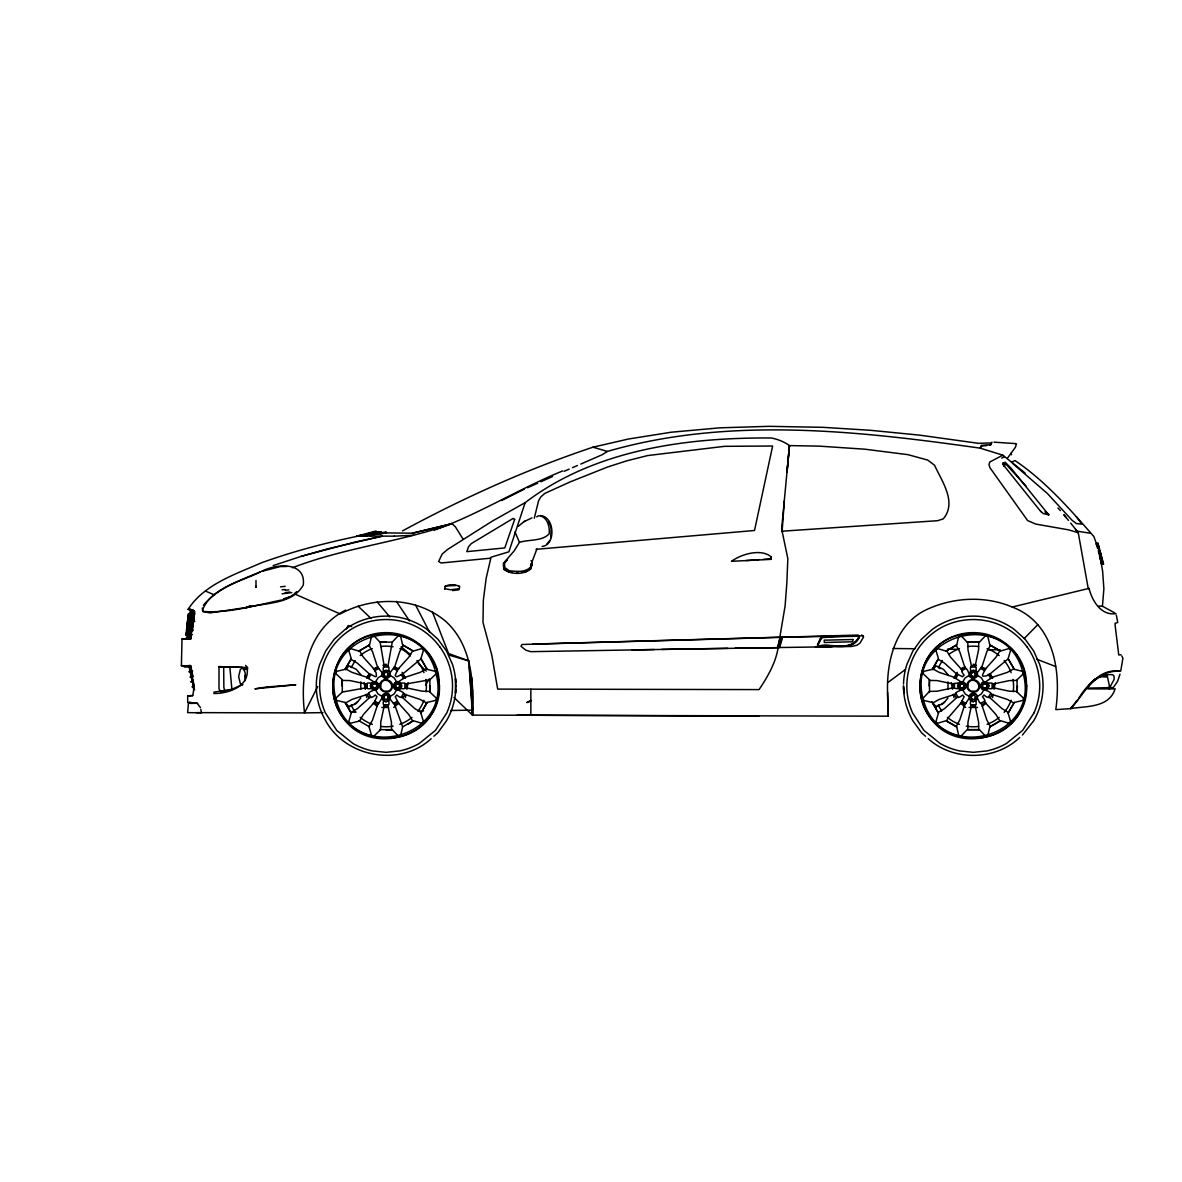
<?xml version="1.0" encoding="UTF-8"?>
<svg xmlns="http://www.w3.org/2000/svg" width="1182" height="1182" viewBox="0 0 1182 1182"><rect width="100%" height="100%" fill="white"/><g stroke="black" fill="none" stroke-linecap="round" stroke-linejoin="round"><path stroke-width="1.5" d="M360.805 689.18L360.805 681.866M530.851 715.169L530.851 689.195M947.994 689.18L947.994 681.866M444.55 589.183L445.407 585.977L455.809 585.518M1109.396 689.283L1109.484 685.974M991.964 442.112L991.166 444.595L981.799 445.363L980.114 448.141C857.275 430.721 728.437 416.36 607.356 451.421L592.995 447.18C527.113 469.195 463.58 497.814 402.545 530.895M386.086 730.048L392.247 729.663L398.083 735.884L399.516 736.002L400.683 735.16L402.648 726.871L413.301 720.725L421.442 723.162L422.787 722.586L423.333 721.242L420.925 713.115L427.071 702.448L435.316 700.483L436.202 699.33L436.01 697.882L429.864 692.046L429.864 679.753L436.04 673.917C421.073 606.721 318.091 632.843 335.969 699.33C353.714 765.847 456.03 736.933 435.316 671.302L427.057 669.337L421.28 659.231L420.171 659.541L402.781 673.962L404.85 677.596L399.398 681.128L399.664 682.265M958.705 682.945L952.884 683.698L952.855 687.88L937.075 691.219L929.48 691.396L923.364 697.882L923.172 699.33L924.058 700.483L932.288 702.448L938.449 713.115L936.041 721.242L936.587 722.586L937.932 723.162L946.073 720.725L956.726 726.871L958.676 735.16L959.858 736.002L961.291 735.884L967.127 729.663L979.435 729.663L985.271 735.884L986.704 736.002L987.871 735.16L989.836 726.871L1000.489 720.725L1008.63 723.162L1009.975 722.586L1010.521 721.242L1008.113 713.115L1014.274 702.448L1022.504 700.483L1023.39 699.33L1023.198 697.882L1017.052 692.046L1017.052 679.753L1023.228 673.917C1008.261 606.721 905.279 632.843 923.172 699.33C940.916 765.847 1043.218 736.933 1022.504 671.302L1014.245 669.337L1008.468 659.231L1007.359 659.541L989.969 673.962L992.053 677.596L986.586 681.128L986.852 682.265M1075.384 529.595L1078.265 532.772L1088.223 588.562L1089.021 588.37C1092.153 600.825 1101.122 615.985 1116 613.621M382.451 699.463L381.313 699.212L377.782 704.649L374.147 702.596L363.376 714.593L359.431 721.079L350.729 723.162L349.399 722.586L348.853 721.242L351.246 713.115L345.1 702.448L336.855 700.483L335.969 699.33L336.161 697.882L342.307 692.046L342.307 679.753L336.131 673.917L336.028 672.484L336.855 671.302L345.129 669.337L351.276 658.699L348.823 650.528L349.429 649.228L350.729 648.652L358.9 651.075L369.538 644.929L371.488 636.655L372.67 635.827L374.103 635.96L379.939 642.136L392.232 642.136L398.083 635.96L399.516 635.827L400.683 636.655L402.648 644.929L413.286 651.075L421.442 648.652L422.742 649.228L423.363 650.528L420.91 658.699L426.761 668.761L420.098 672.395L404.776 677.404M929.51 692.046L929.51 679.753L923.334 673.917L923.216 672.484L924.058 671.302L932.317 669.337L938.094 659.231L944.566 663.191L956.593 673.962L954.509 677.596L959.976 681.128L959.71 682.265M371.517 682.945L371.192 683.447C363.701 680.714 363.687 691.071 371.192 688.338L371.517 688.84M400.654 688.84L400.993 688.338C408.484 691.071 408.47 680.714 400.979 683.447L400.654 682.945M987.842 688.84L988.182 688.338C995.672 691.071 995.658 680.714 988.167 683.447L987.842 682.945M192.37 631.365L194.661 611.36M453.991 697.498L472.49 715.11L888.155 716.189L887.564 692.416C886.5 659.881 896.059 622.234 929.022 608.523C955.189 597.117 985.773 595.861 1012.235 607.031C1053.916 622.825 1061.244 670.667 1055.807 709.628L1070.892 708.624C1084.263 693.908 1095.862 667.727 1119.723 671.213C1101.565 670.283 1087.529 683.654 1078.678 698.503M190.583 638.694L193.523 610.444M341.908 685.9L342.307 679.753M429.864 692.046L430.278 685.9M929.096 685.9L929.51 679.753M1017.052 692.046L1017.466 685.9M189.179 638.694L192.326 610.666M782.115 531.206L937.71 520.686L943.295 518.839C957.302 502.232 941.67 481.015 934.534 465.22L927.663 460.049L907.998 454.671L864.914 449.204L819.185 446.131L789.473 445.584A40.557 31.279 1.3 0 0 771.373 438.005C686.343 437.355 594.635 449.633 525.163 502.645L508.881 551.831L491.032 557.21L486.171 578.234L483.349 600.101L482.98 622.382L491.83 655.286L497.681 689.106L759.08 689.594C768.005 676.222 776.411 661.757 778.436 645.549L785.099 605.938L786.857 582.815L787.833 558.613L782.115 531.206L784.331 500.887M185.027 665.821L181.407 665.673L182.013 638.945L190.923 638.96L189.859 638.974M188.44 702.684L187.687 712.628L201.501 712.805L200.777 709.289M1002.853 464.275L1002.942 463.137L1005.173 462.265L1010.787 467.865L1048.774 514.924L1043.189 513.52L1040.47 511.185L1002.853 464.275L1005.956 464.186L1026.316 486.408M187.052 638.96L187.731 630.302M187.879 638.694L191.484 609.69M787.035 471.721L789.473 445.584L781.701 528.28L782.499 532.166M187.229 638.694L190.79 609.572M1114.67 612.882L1102.437 606.233L1103.885 588.828L1102.614 571.054L1098.95 550.694M245.826 676.813L245.62 675.897L245.073 680.729M202.285 608.05L202.743 611.537L210.027 612.897L249.757 606.972M383.145 671.346L383.648 670.992C380.914 663.501 391.272 663.501 388.538 670.992L389.041 671.346M787.02 472.312L789.473 445.584M970.333 671.346L970.836 670.992C968.102 663.501 978.46 663.501 975.726 670.992L976.229 671.346M389.041 700.453L388.538 700.793C391.272 708.284 380.9 708.284 383.648 700.793L383.145 700.453M976.229 700.453L975.726 700.793C978.46 708.284 968.102 708.284 970.836 700.793L970.333 700.453M550.738 537.544L551.122 527.6L548.743 521.262M188.411 613.96L185.929 635.443L187.377 628.189M367.247 683.565L367.247 688.234M404.924 688.234L404.924 683.565M954.45 683.565L954.45 688.234L958.705 688.84M992.112 688.234L992.112 683.565M661.565 649.406L778.096 647.633L780.608 638.915M188.204 624.392L190.627 609.705M1120.728 671.095L1122.9 658.271L1121.851 656.01M372.522 689.534L372.788 690.672C363.716 693.228 368.548 701.591 375.3 695.031L376.955 696.686L374.147 702.596M959.71 689.534L959.976 690.672C950.919 693.228 955.75 701.591 962.488 695.031L964.143 696.686L961.188 702.463M405.411 697.631L406.002 694.292M406.889 689.283L408.056 682.605M992.599 697.631L993.19 694.292M994.077 689.283L995.259 682.605M530.363 568.468L531.944 562.144L531.058 560.549M531.797 565.365L532.003 564.316M389.72 699.463C393.458 692.386 379.422 691.115 382.17 699.05M976.923 699.463C979.908 694.691 971.456 690.406 969.373 695.814M382.451 672.336C378.639 679.99 393.532 679.99 389.72 672.336M969.24 696.449L965.221 693.952L962.724 689.933L960.124 689.815M969.639 672.336C965.842 679.99 980.72 679.99 976.908 672.336M231.923 689.505L229.825 666.958L219.01 666.678L218.995 688.618L220.384 691.633L223.428 691.44M384.106 706.319L380.767 722.113L380.589 729.693L374.103 735.884L372.655 736.002L371.488 735.16L368.961 726.561L372.581 719.927L377.605 704.575M971.294 706.319L967.969 722.113L967.792 729.693L979.435 729.663M388.08 665.466L392.232 642.136M975.268 665.466L978.607 649.686L978.77 642.077L967.127 642.136L961.291 635.96L959.858 635.827L958.676 636.655L956.726 644.929L946.088 651.075L937.932 648.652L936.617 649.228L936.011 650.528L938.464 658.699L932.317 669.337M534.308 518.204L538.549 500.828L540.676 497.075L544.695 493.455L569.946 481.99L607.504 467.038L626.888 460.803L647.692 455.558L724.581 446.323L772.629 446.028L754.515 530.496L536.126 549.305M781.095 637.187L778.096 647.633M532.122 564.095L530.895 568.985C523.434 574.792 511.481 574.748 503.768 569.414L503.296 563.519L507.004 559.5M1015.545 447.047L1016.387 443.782L1015.648 443.605L993.988 442.171M386.086 641.723L380.589 642.077L380.308 643.2L384.106 665.466M412.754 650.706L408.809 657.192L398.024 669.204L394.389 667.136L390.001 672.735M967.792 642.077L967.955 649.686L971.294 665.466M967.127 642.136L979.435 642.136L985.271 635.96L986.704 635.827L987.871 636.655L989.836 644.929L999.942 650.706L995.998 657.192L985.212 669.204L981.577 667.136L977.189 672.735M391.582 729.693L391.405 722.113L388.08 706.319M978.77 729.693L978.593 722.113L975.268 706.319M956.726 726.871L946.619 721.079L947.668 718.405L961.335 702.596L964.985 704.649L968.501 699.212L969.639 699.463M858.221 635.059L781.76 637.201L863.126 635.768L863.495 637.157L859.994 643.082L856.906 645.254L851.601 646.48L778.864 647.529L781.287 638.93M778.864 647.529L781.878 637.201M779.632 647.633L782.647 637.142M394.581 667.224L399.59 651.873L403.239 645.209L413.286 651.075M964.793 704.575L959.784 719.927L956.149 726.561M981.769 667.224L986.778 651.873L990.427 645.209M398.186 702.463L395.231 696.686L396.871 695.031C403.623 701.591 408.455 693.243 399.398 690.672L399.664 689.534M977.189 699.05L978.061 699.212C980.617 708.24 988.979 703.438 982.419 696.686L984.074 695.031C990.812 701.591 995.643 693.243 986.586 690.672L986.852 689.534M1120.019 674.168L1117.625 681.275L1113.326 687.555L1086.849 688.131L1092.094 681.482M531.324 564.375L531.59 563.548M530.57 565.617L536.879 549.069M403.579 693.287L401.23 697.336M990.767 693.287L988.418 697.336M372.522 682.265L372.788 681.128L368.607 678.498L370.956 674.464L375.3 676.754L376.423 676.237L376.112 672.735L373.985 669.322L377.605 667.224L372.581 651.873L368.947 645.209M955.795 678.498L958.159 674.464L962.488 676.754L964.143 675.114C957.612 668.362 965.916 663.545 968.501 672.588L969.373 672.735M372.921 681.984L375.536 681.866L378.033 677.847L382.052 675.35M960.124 681.984L962.724 681.866L965.221 677.847L969.24 675.35M399.25 689.815L396.65 689.933L394.153 693.952L390.119 696.449M986.438 689.815L983.838 689.933L981.341 693.952L977.322 696.449M402.781 673.962L396.886 676.754L395.748 676.237L395.231 675.114L398.024 669.204M989.851 673.799L986.438 675.927L982.936 676.237L982.419 675.114L985.212 669.204M350.906 659.231L357.378 663.191L369.405 673.962L367.321 677.596L368.607 678.498M345.129 669.337L351.276 658.699M1015.264 447.476L1007.773 457.774M427.071 702.448L420.925 713.115M1014.274 702.448L1008.113 713.115M317.692 686.55L304.513 712.923L196.404 712.628M346.518 628.854L348.173 625.544L351.675 626.578M1033.969 712.923L1022.652 730.373L1006.503 743.434A67.315 67.315 0 0 1 987.088 750.895L973.288 752.328L959.474 750.895A67.256 67.256 0 0 1 940.059 743.434L923.91 730.373L912.593 712.923A66.399 66.399 0 0 1 907.185 692.844C905.53 676.651 909.992 660.014 919.522 646.835A66.606 66.606 0 0 1 934.238 632.134C956.755 615.349 989.807 615.349 1012.324 632.134A66.399 66.399 0 0 1 1026.907 646.79M536.702 516.859L538.475 515.751C547.044 515.84 550.177 526.862 549.098 533.954C541.844 541.445 528.945 539.361 519.459 542.302L514.067 551.034L508.171 557.801M194.587 689.756L192.164 681.334M384.904 676.473L383.869 674.405L384.904 672.351L387.282 672.351L388.464 674.405L387.282 676.473L384.904 676.473L383.707 674.405L384.977 672.484M990.073 445.304L990.856 442.925L978.578 443.339L919.552 435.139L870.942 430.337L823.056 427.337L769.068 426.333L719.971 427.825L671.273 432.213L628.484 439.01L592.995 447.18M972.092 676.473L970.895 674.405L972.092 672.351L974.47 672.351L975.652 674.405L974.47 676.473L972.092 676.473L971.057 674.405L972.165 672.484M351.187 667.534L355.221 660.561M366.656 678.202L369.212 673.784M387.208 676.34L388.317 674.405L387.282 672.351M383.869 697.38L384.904 695.326L387.282 695.326L388.464 697.38L387.282 699.434L384.904 699.434L383.707 697.38L384.904 699.434M942.409 660.561L938.375 667.534L939.941 668.702M953.859 678.202L957.243 672.322M974.396 676.34L975.505 674.405L974.47 672.351M972.165 695.459L971.057 697.38L972.092 699.434L970.91 697.38L972.092 695.326L974.47 695.326L975.652 697.38L974.47 699.434L972.092 699.434M1114.7 690.096C1108.007 708.018 1085.8 706.053 1070.493 708.594L1077.659 699.774M387.282 695.326L388.317 697.38L387.194 699.316M550.044 540.233L546.749 544.296M974.396 699.316L975.505 697.38M981.799 445.363L980.114 448.141L1002.794 455.159L1025.09 473.066M425.609 685.013L429.391 678.852M186.948 638.96L190.568 638.945L194.675 613.443L193.553 610.784L188.071 609.395C204.235 584.203 235.44 574.304 261.517 562.765C300.272 548.803 340.46 539.11 380.84 531.678L381.845 532.742M400.993 688.338L401.865 685.9L400.979 683.447M988.182 688.338L989.053 685.9L988.167 683.447M371.192 683.447L370.321 685.9L371.192 688.338M958.38 683.447L957.509 685.9L958.38 688.338M956.593 673.962L958.159 674.464M203.363 605.258C217.591 588.208 239.961 580.362 259.951 572.014M504.079 563.681L507.388 559.854M345.705 669.736L348.971 665.88L356.24 669.322L360.805 674.7M932.894 669.736L936.159 665.88L943.428 669.322L947.994 674.7M360.805 698.001L356.24 703.379L348.971 706.821L345.705 702.965M947.994 698.001L943.428 703.379L936.159 706.821L931.815 701.68M607.356 451.421L602.332 454.656L580.776 464.068M507.728 558.451L504.433 562.277L504.817 567.715L509.412 570.758C516.549 571.408 525.207 572.709 530.703 567.065M245.428 677.951L245.368 675.04L245.28 678.01M255.992 580.436L255.992 587.336L255.992 586.361M1024.129 638.62L1037.781 624.702M345.41 703.024L352.073 699.389L367.395 694.381M938.449 713.115L932.598 703.024L939.262 699.389L954.583 694.381M445.141 586.479C448.924 584.011 455.247 584.174 459.148 586.435M369.39 697.823L357.392 708.609L350.906 712.554L345.1 702.448M956.578 697.823L944.581 708.609L938.094 712.554M294.569 593.586L296.652 591.65M431.164 738.676C400.329 767.295 345.75 757.485 325.671 720.784A69.649 69.649 0 0 1 319.731 664.343L325.671 651.001L334.225 639.226L345.085 629.445A69.59 69.59 0 0 1 386.086 616.118A69.575 69.575 0 0 1 427.086 629.445L437.946 639.226L446.5 651.001L452.455 664.343A69.649 69.649 0 0 1 455.764 682.236M433.868 736.238L437.946 732.589L446.5 720.784A69.649 69.649 0 0 0 455.779 689.564M1019.711 737.465C995.377 760.883 953.165 761.415 928.21 738.676M1022.43 735.027L1033.689 720.784A69.649 69.649 0 0 0 1039.628 664.343L1033.689 651.001L1025.134 639.226L1014.274 629.445A69.575 69.575 0 0 0 973.288 616.118A69.59 69.59 0 0 0 932.288 629.445L921.428 639.226L912.873 651.001L906.919 664.343A69.649 69.649 0 0 0 903.521 684.068M1092.803 680.935L1094.916 679.044M260.498 571.852C240.862 581.677 211.164 587.72 202.595 609.956L203.215 611.449C229.101 613.443 256.169 605.125 281.789 599.998M528.118 569.99L526.138 571.645L522.134 572.177M393.724 707.442L398.91 703.083M982.212 706.348L986.113 703.083M372.108 534.131L357.333 536.052L375.891 531.058L377.442 532.683M518.233 526.359L524.069 521.631L531.93 517.893M1003.666 466.018L1005.956 464.186L1002.942 463.137M374.65 670.77L378.698 668.436L382.185 672.735M961.853 670.77L965.901 668.436M397.536 701.044L393.473 703.379L390.001 699.05M984.724 701.044L980.676 703.379M348.971 706.821L351.926 704.62M354.142 704.383L357.57 701.827M936.159 706.821L939.114 704.62M941.33 704.383L944.758 701.827M888.14 682.339L905.515 669.426M345.705 610.075C307.335 629.74 299.962 674.035 304.513 712.923L322.937 712.613M358.9 651.075L369.538 644.929M295.825 592.95L290.935 596.334L283.532 598.949M525.163 502.645L492.436 521.026L447.461 549.527L442.127 554.122L438.625 561.494L441.078 563.001L490.367 558.2M408.174 724.152L413.301 720.725M1000.489 720.725L989.836 726.871M946.088 651.075L956.726 644.929M383.648 670.992L386.086 670.12L388.538 670.992M970.836 670.992L973.288 670.12L975.726 670.992M388.538 700.793L386.086 701.665L383.648 700.793M975.726 700.793L973.288 701.665L970.836 700.793M374.605 683.521L372.537 684.703L372.537 687.082L374.605 688.279L376.526 687.008L376.659 684.703L374.605 683.669M395.527 684.703L397.58 683.521L399.634 684.703L399.634 687.082L397.58 688.279L395.527 687.082L395.527 684.703L395.645 687.008L397.58 688.116L399.634 687.082M395.645 684.792L397.58 683.669L399.501 684.777L399.501 687.008M959.725 684.703L961.793 683.521L963.847 684.703L963.847 687.082L961.793 688.279L959.725 687.082L959.725 684.703L961.793 683.669L963.729 684.792L963.847 687.082M963.729 687.008L961.793 688.116L959.873 687.008L959.873 684.777M984.769 688.279L982.715 687.082L982.715 684.703L984.769 683.669L986.689 684.777M984.769 688.116L986.837 687.082L986.837 684.703L984.769 683.521M1001.715 458.173L1004.316 456.695M402.648 726.871L394.581 704.575L398.024 702.596L408.809 714.593L412.754 721.079M530.851 700.438L526.803 702.566L530.851 701.059M501.641 500.518L524.276 489.215M459.03 588.71L450.652 589.774L445.097 588.769M242.886 684.585L231.628 689.298L213.839 692.15M1076.388 516.785L1082.003 524.202L1076.314 523.523L1072.074 520.272L1047.415 493.529L1013.048 463.743L1011.748 462.088L1015.013 460.581C1045.523 481.192 1069.843 509.102 1093.882 536.569L1098.359 549.024M524.069 521.631L525.34 521.011M562.75 470.894C519.031 488.713 478.769 514.273 434.282 530.171M527.6 487.723L537.574 483.246M540.898 481.754L552.541 476.509M432.435 611.981L448.554 653.498L468.826 660.901L472.49 715.11C474.071 682.502 471.721 645.461 446.175 621.762C417.113 596.6 373.143 595.876 340.298 613.975L294.658 593.955M564.183 471.308L569.163 469.136M572.472 467.688L577.451 465.516M394.581 704.575L393.473 703.379M250.673 605.775L246.137 607.607C265.285 602.51 292.19 604.741 303.272 585.06C306.197 560.977 275.687 563.74 261.562 571.394M357.54 535.963L371.99 534.028M380.84 531.678L361.707 536.096L385.908 532.905L385.879 532.018M373.349 668.805L378.122 667.062M382.909 665.318L386.086 664.166M960.538 668.805L965.31 667.062M283.311 599.451L289.398 597.25M262.123 571.305L280.178 566.577L287.049 566.473M273.19 565.557L301.779 556.175L354.585 542.169L382.407 536.126L394.271 536.17M292.486 567.729C344.228 547.694 400.122 542.08 452.204 523.626L412.444 533.2L385.435 532.89L367.957 535.21M991.964 677.404L1007.3 672.395L1013.949 668.761L1008.098 658.699L1010.551 650.528L1009.945 649.228L1008.63 648.652L1000.474 651.075L989.836 644.929M301.041 556.397L328.507 548.611M191.898 676.754L193.405 676.34M342.292 680.404L349.887 680.581L365.652 683.905M929.48 680.404L937.075 680.581L952.855 683.905M429.893 691.396L422.299 691.219L406.519 687.88M1097.975 543.306L1096.216 543.779L1097.945 543.203L1103.545 564.095L1101.787 564.553L1100.841 561.051M1096.29 544.075L1098.048 543.602M1096.423 544.562L1098.181 544.089M1096.512 544.887L1098.27 544.414M1096.601 545.242L1098.359 544.769L1097.664 545.109M1096.837 546.099L1098.595 545.626M1097.103 547.118L1098.861 546.645M1098.994 546.941L1098.211 547.163L1101.299 558.717L1102.097 558.51M1097.443 548.359L1099.201 547.901M1098.536 548.374L1099.319 548.167M1098.58 548.522L1099.363 548.315M1098.122 550.93L1099.895 550.472M1098.492 552.26L1100.324 551.891M1098.832 553.56L1100.605 553.117M1099.895 553.471L1100.693 553.25M1100.028 553.974L1100.826 553.752M1099.186 554.875L1100.959 554.432M1099.881 557.446L1101.639 556.973L1099.881 557.49M1100.22 558.731L1101.964 558.214M1102.289 559.426L1100.531 559.899L1099.526 556.175M1100.989 561.613L1102.747 561.14M1101.136 562.144L1102.895 561.672M1101.255 562.602L1103.013 562.13M1101.329 562.868L1103.087 562.396M1101.491 563.474L1103.249 563.001M1101.609 563.947L1103.367 563.474M1101.713 564.287L1103.471 563.814M1017.081 691.396L1009.487 691.219L993.707 687.88M226.693 690.879L230.18 689.963M327.65 548.862L382.407 536.126L370.513 536.081M192.43 671.095L190.849 671.494L192.577 671.051M366.656 533.998L376.437 531.619M1012.235 607.031L1089.021 588.37M412.444 533.2L452.204 523.626L449.5 524.025L452.085 523.67L455.469 526.936L462.96 539.007M365.652 687.88L342.307 692.046M406.519 683.905L429.864 679.753M993.707 683.905L1009.487 680.581L1017.081 680.404M194.144 616.413L192.592 616.723L193.878 616.443M372.936 689.815C378.166 692.12 381.328 682.989 375.536 681.866M962.724 689.933C966.906 689.283 966.906 682.516 962.724 681.866M399.25 681.984C394.02 679.665 390.843 688.796 396.65 689.933M986.438 681.984C981.208 679.665 978.031 688.796 983.838 689.933M191.883 621.437L194.306 621.038M193.36 625.485L192.016 625.706M193.109 625.795L188.426 625.795M378.801 532.447L381.505 531.959L381.18 532.89M381.816 532.742L385.908 532.018M192.858 630.065L191.085 630.375L192.563 630.095M243.994 669.662L247.599 669.13M229.278 666.973L247.703 667.549M383.751 667.062L388.42 667.062M388.435 704.738L383.751 704.738M970.939 667.062L975.623 667.062M975.623 704.738L970.939 704.738M1121.038 654.813L1118.748 654.931L1115.099 625.056L1115.114 623.269L1117.788 622.5M386.47 532.919L361.988 536.022L368.016 535.224M364.145 535.121L367.691 534.648M192.755 621.141L190.642 621.422M372.463 534.22L356.55 536.022M366.597 535.416L372.123 534.722L362.49 535.786M285.158 592.67L290.048 592.034M291.762 592.61L282.084 593.822M188.485 625.795L189.859 625.721M190.095 625.795L190.937 625.692L189.223 625.795M1099.644 676.695L1107.475 677.005L1109.765 687.496L1114.124 679.414L1114.065 676.119L1112.868 674.833C1102.23 673.06 1093.35 680.211 1087.144 688.072L1087.765 688.884L1115.35 688.914M189.77 630.346L190.583 630.242M189.46 634.704L190.228 634.601M280.548 586.863L285.158 586.316M282.084 589.848L285.158 589.493M285.246 590.291L288.896 589.848M229.411 666.988L219.01 666.678L238.853 667.18L219.01 666.678M213.809 693.524C228.998 693.686 250.584 685.988 246.964 667.106L245.605 665.377M358.116 535.742L366.656 534.87M981.001 446.057L986.911 445.57M781.11 637.305L521.971 644.5L520.966 646.259L525.842 650.174L530.644 651.666L727.728 648.327M746.182 560.578L758.622 559.692M763.439 559.352L771.063 558.805M452.647 590.586L458.793 589.803L459.768 586.656L458.675 585.917M392.247 729.663L379.939 729.663M1011.497 454.701L1011.098 453.164M197.645 703.334L187.687 702.359L187.687 695.814L192.636 695.533M542.124 546.483C556.264 544.769 554.491 516.918 540.795 515.633M394.212 536.17L413.464 535.298M532.905 644.072L780.445 637.201L777.416 647.692L735.086 648.209M832.128 636.965L821.845 637.645L818.033 644.722L819.052 645.86C831.862 643.244 851.291 651.755 858.782 637.187L857.866 636.197L822.702 637.083L820.855 638.398L817.649 644.707L818.786 646.096C831.744 643.392 851.69 652.095 859.048 637.157L857.984 636.034M350.581 712.155L356.107 712.066M418.295 711.032L423.54 710.943M450.637 710.485L472.549 710.131L469.239 666.367M815.388 646.909L832.231 646.657M632.134 649.878L654.207 649.524M192.784 702.788L189.194 702.359M189.947 703.393L197.172 703.29L200.408 707.53M188.603 616.738L194.203 616.738M187.761 621.466L194.808 621.466M186.978 630.39L192.592 630.39M186.859 634.719L192.341 634.719M181.407 665.673L189.135 665.821M183.934 665.821L185.352 665.821M189.785 667.017L184.289 667.017M188.721 671.76L190.258 671.76M1100.59 676.045L1107.549 676.045M189.992 676.99L191.514 676.99M190.494 681.792L192.016 681.792M191.986 686.875L193.508 686.875M187.687 695.814L192.784 695.725L193.671 690.007L190.568 665.673L186.534 665.673M381.845 707.442L388.627 707.442M969.048 707.442L977.514 707.442M517.051 715.169L758.8 716.174M191.115 638.029L186.18 638.029M188.307 638.96L182.013 638.945M358.368 536.037L370.587 536.081M188.071 609.395L190.982 609.395M194.498 610.946L193.907 610.917M381.476 532.846L382.983 532.875M187.923 638.044L189.076 638.058M893.045 648.49L914.838 648.755M947.55 649.169L958.454 649.317M987.517 649.672L1000.238 649.834M1098.846 606.056L1102.437 606.233M219.645 691.056L223.176 691.248M516.667 572.812L517.805 572.901M512.234 572.428L509.073 572.162L504.463 569.118M954.45 688.234L952.855 687.88M1090.41 533.23L1077.201 531.191L1070.67 523.124M188.396 614.064L187.465 624.332M187.938 617.817L186.564 629.711M190.199 610.34L192.829 610.843M189.918 609.41L193.094 610.104L192.37 609.897M240.744 667.18L247.659 668.539M1008.468 712.554L1001.981 708.609L989.969 697.823M421.28 712.554L414.779 708.609L402.781 697.823M449.204 655.153L468.826 660.901M1078.265 532.772L1068.661 529.876L1035.727 524.069L1027.616 520.582L989.895 467.658L989.009 464.644L989.777 462.014L1002.794 455.159L1003.873 456.548M954.598 677.404L939.262 672.395L932.598 668.761M991.964 694.381L1007.3 699.389L1013.949 703.024M367.41 677.404L352.073 672.395L345.41 668.761M404.776 694.381L420.098 699.389L426.761 703.024M214.267 594.841L205.505 591.089M973.288 664.166L976.465 665.318M981.252 667.062L986.024 668.805M394.064 667.062L398.836 668.805M1036.865 659.26L1055.644 666.53M980.661 668.436L984.709 670.77M965.886 703.379L961.838 701.044M393.473 668.436L397.521 670.77M378.698 703.379L374.65 701.044M977.322 675.35L981.341 677.847L983.838 681.866M390.119 675.35L394.153 677.847L396.65 681.866M382.052 696.449L378.033 693.952L375.536 689.933M861.708 634.956L863.466 636.876M369.523 673.799L370.956 674.464M369.538 726.871L358.885 720.725M1040.707 511.378L1041.401 511.762M372.685 687.008L374.605 688.116M242.103 684.88L240.374 683.772L238.646 676.592L240.374 669.411L242.103 668.303L243.817 669.411L245.073 672.44L245.546 676.592M1048.656 514.2L1045.021 511.747L1048.774 514.924M960.449 703.083L965.65 707.442M373.261 703.083L377.161 706.348M401.304 646.731L406.682 651.518M925.491 736.238L921.428 732.589L912.873 720.784A69.649 69.649 0 0 1 903.521 687.732M358.102 606.174L370.912 618.378M401.141 647.175L410.39 655.98M418.325 663.53L426.244 671.081M990.413 726.561L986.778 719.927L981.769 704.575M956.135 645.209L959.784 651.873L964.793 667.224M961.35 669.204L950.564 657.192L946.619 650.706M374.162 669.204L363.376 657.192L359.431 650.706M985.212 702.596L995.998 714.593L999.942 721.079M1057.979 507.979L1060.372 510.609M377.235 602.007L389.853 616.989M1064.14 515.071L1068.498 520.435M1063.874 514.791L1066.179 517.642M958.144 697.336L955.795 693.287M370.941 697.336L368.607 693.287M988.403 674.464L990.767 678.498M401.215 674.464L403.579 678.498M377.782 667.136L378.698 668.436M964.379 683.255L965.472 685.9A3.738 3.738 0 0 1 960.301 689.342L958.011 685.9L960.316 682.457A3.738 3.738 0 0 1 964.379 683.24M396.354 601.298L409.504 620.949M377.191 683.255L378.284 685.9A3.738 3.738 0 0 1 375.979 689.342A3.723 3.723 0 0 1 373.113 689.342L370.823 685.9L373.113 682.457A3.738 3.738 0 0 1 377.176 683.24M1027.04 646.835C1036.57 660.014 1041.032 676.665 1039.377 692.844A66.414 66.414 0 0 1 1033.969 712.923M439.837 646.835C449.382 660.014 453.844 676.665 452.189 692.844A66.414 66.414 0 0 1 446.781 712.923L435.464 730.373L419.315 743.434A67.315 67.315 0 0 1 399.9 750.895L386.086 752.328L372.271 750.895A67.256 67.256 0 0 1 352.871 743.434L336.707 730.373L325.39 712.923A66.399 66.399 0 0 1 319.997 692.844C318.342 676.651 322.804 660.014 332.334 646.835A66.606 66.606 0 0 1 347.035 632.134C369.567 615.349 402.619 615.349 425.136 632.134A66.399 66.399 0 0 1 439.719 646.79M990.161 673.784L992.703 678.202M938.538 705.698L941.626 711.047M402.131 672.322L405.515 678.202M351.35 705.698L355.221 712.377M415.517 604.992L429.627 632.267M514.968 531.974L519.459 542.302M194.365 686.491L189.667 665.51M193.996 686.461L189.297 665.51M224.949 691.352L223.856 687.496L223.694 666.678M1116.31 615.142L1117.581 621.466M190.701 665.51L192.917 676.68M189.105 666.441L192.105 681.467M969.048 697.424L969.373 699.05M951.318 682.605L952.485 689.283M953.372 694.292L953.963 697.631M364.115 682.605L365.297 689.283M366.184 694.292L366.775 697.631M887.564 692.416L888.155 716.189M471.648 677.463L472.49 715.11L472.49 689.372M1012.974 679.473A40.306 40.306 0 0 1 1013.24 691.721M1011.157 700.261A40.306 40.306 0 0 1 1004.153 712.377M999.189 717.356A40.306 40.306 0 0 1 987.073 724.344M978.563 726.428A40.306 40.306 0 0 1 966.285 726.162M959.489 724.344A40.306 40.306 0 0 1 947.373 717.356M948.762 654.488A40.306 40.306 0 0 1 959.489 648.593M967.999 646.51A40.306 40.306 0 0 1 978.563 646.51M987.073 648.593A40.306 40.306 0 0 1 999.189 655.596M1004.153 660.561A40.306 40.306 0 0 1 1011.157 672.691M425.786 679.473A40.306 40.306 0 0 1 426.052 691.721M423.969 700.261A40.306 40.306 0 0 1 418.059 711.032M412.001 717.356A40.306 40.306 0 0 1 399.871 724.344M393.089 726.162A40.306 40.306 0 0 1 380.811 726.428M372.3 724.344A40.306 40.306 0 0 1 360.185 717.356M360.185 655.596A40.306 40.306 0 0 1 372.3 648.593M380.811 646.51A40.306 40.306 0 0 1 393.089 646.776M399.871 648.593A40.306 40.306 0 0 1 410.612 654.488M416.965 660.561A40.306 40.306 0 0 1 423.969 672.691M771.063 556.766L771.063 559.352L731.495 561.302C741.277 554.122 760.957 548.285 771.063 556.766M852.916 639.521L852.798 641.796L824.356 642.491L824.209 640.171L852.916 639.521M455.868 685.9L455.484 693.184L455.484 678.601L455.868 685.9M439.453 685.9C441.388 739.001 364.75 759.538 339.884 712.569A54.461 54.461 0 0 1 333.9 696.981C330.797 682.369 334.151 666.618 342.928 654.518A54.86 54.86 0 0 1 354.718 642.727C372.847 629.267 399.339 629.267 417.453 642.727A54.786 54.786 0 0 1 429.258 654.518L436.852 669.411L439.453 685.9M1026.641 685.9C1028.576 739.001 951.938 759.538 927.072 712.569A54.461 54.461 0 0 1 921.088 696.981C918 682.369 921.339 666.618 930.116 654.518A54.86 54.86 0 0 1 941.921 642.727C960.035 629.267 986.527 629.267 1004.641 642.727A54.786 54.786 0 0 1 1016.446 654.518L1024.04 669.411L1026.641 685.9M333.413 679.074C324.695 748.103 429.583 761.681 438.773 692.726C447.505 623.668 342.544 610.075 333.413 679.074M920.601 679.074C911.883 748.103 1016.771 761.681 1025.961 692.726C1034.693 623.668 929.746 610.075 920.601 679.074M380.84 683.654L380.855 688.146L382.111 689.874L383.84 691.145L388.331 691.145C397.669 686.639 385.347 674.316 380.84 683.654M968.028 683.654L968.043 688.146L969.299 689.874L971.043 691.145L975.519 691.145C984.857 686.639 972.55 674.316 968.028 683.654M382.643 672.927C385.568 689.564 396.487 663.265 382.643 672.927M382.643 696.006C385.598 712.643 396.472 686.328 382.643 696.006M401.363 685.9L399.058 689.342A3.723 3.723 0 0 1 393.902 685.9C393.769 681.142 401.481 681.128 401.363 685.9M969.831 672.927C972.756 689.564 983.69 663.265 969.831 672.927M969.831 696.006C972.786 712.643 983.66 686.328 969.831 696.006M988.551 685.9L986.246 689.342A3.723 3.723 0 0 1 981.09 685.9C980.957 681.142 988.669 681.128 988.551 685.9M380.205 683.373C376.792 690.849 388.952 696.006 391.981 688.412C395.394 680.95 383.234 675.794 380.205 683.373M967.393 683.373C963.98 690.849 976.14 696.006 979.169 688.412C982.582 680.95 970.422 675.794 967.393 683.373M514.658 519.415L504.788 547.931L466.816 551.639L468.619 546.645L471.367 543.543L513.106 518.44L514.658 519.415M820.485 638.398L817.412 645.136L818.299 646.229C831.522 643.584 852.074 652.538 859.477 637.142L858.265 635.842L822.45 636.803L820.485 638.398M250.525 605.967L246.137 607.607L250.525 605.967M267.043 686.949L254.928 688.84L295.796 684.762L267.043 686.949M903.89 693.184L903.506 685.9L903.875 693.184"/></g></svg>
